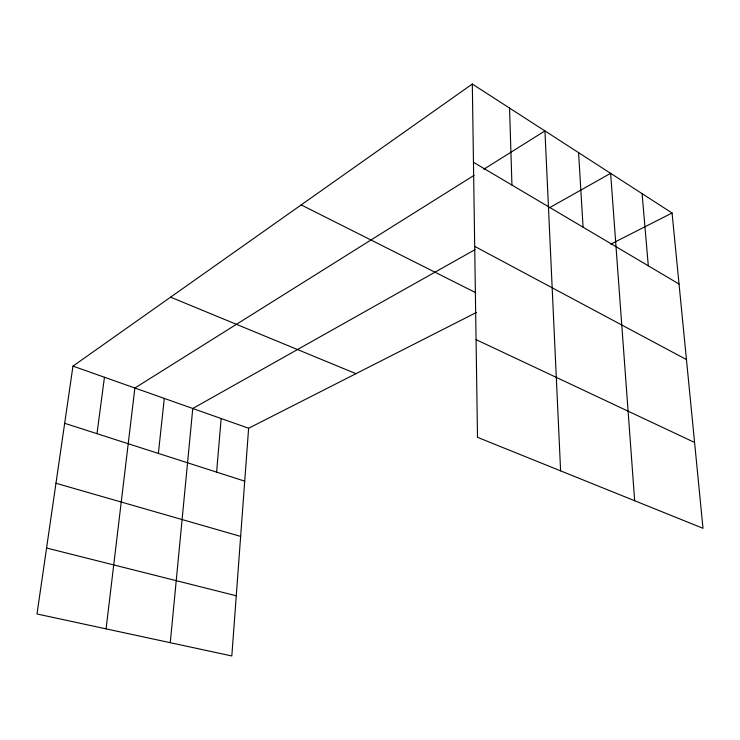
<?xml version="1.0" encoding="UTF-8"?>
<svg xmlns="http://www.w3.org/2000/svg" width="740" height="740" viewBox="0 0 740 740"><rect width="100%" height="100%" fill="white"/><g stroke="black" fill="none" stroke-linecap="round" stroke-linejoin="round"><path stroke-width="1.11" d="M476.421 312.447L248.621 428.247L231.824 655.964L37 613.978L72.973 366.115L472.314 84.036L672.068 213L703 528.304L477.504 437.331L472.314 84.036M216.617 472.129L221.149 418.526M170.265 642.699L192.77 408.489L474.997 249.657M158.379 453.417L164.299 398.416M106.079 628.87L134.874 388.01L474.099 175.334M96.996 433.686L104.451 377.252M483.849 169.22L544.936 130.915L560.606 470.862M549.302 207.847L610.63 173.336L634.67 500.74M610.759 244.163L672.068 213M46.574 548.016L236.263 595.774M55.972 483.257L240.648 536.398M64.667 423.299L244.718 481.157M72.973 366.115L248.621 428.247M170.589 297.156L355.968 373.682M476.07 339.632L694.582 442.464M301.189 204.906L475.135 292.393M474.701 246.383L686.443 359.575M473.471 162.291L679.033 284.021M642.089 193.64L648.305 265.827M578.587 152.644L583.074 227.199M509.564 108.077L511.941 185.074"/></g></svg>
